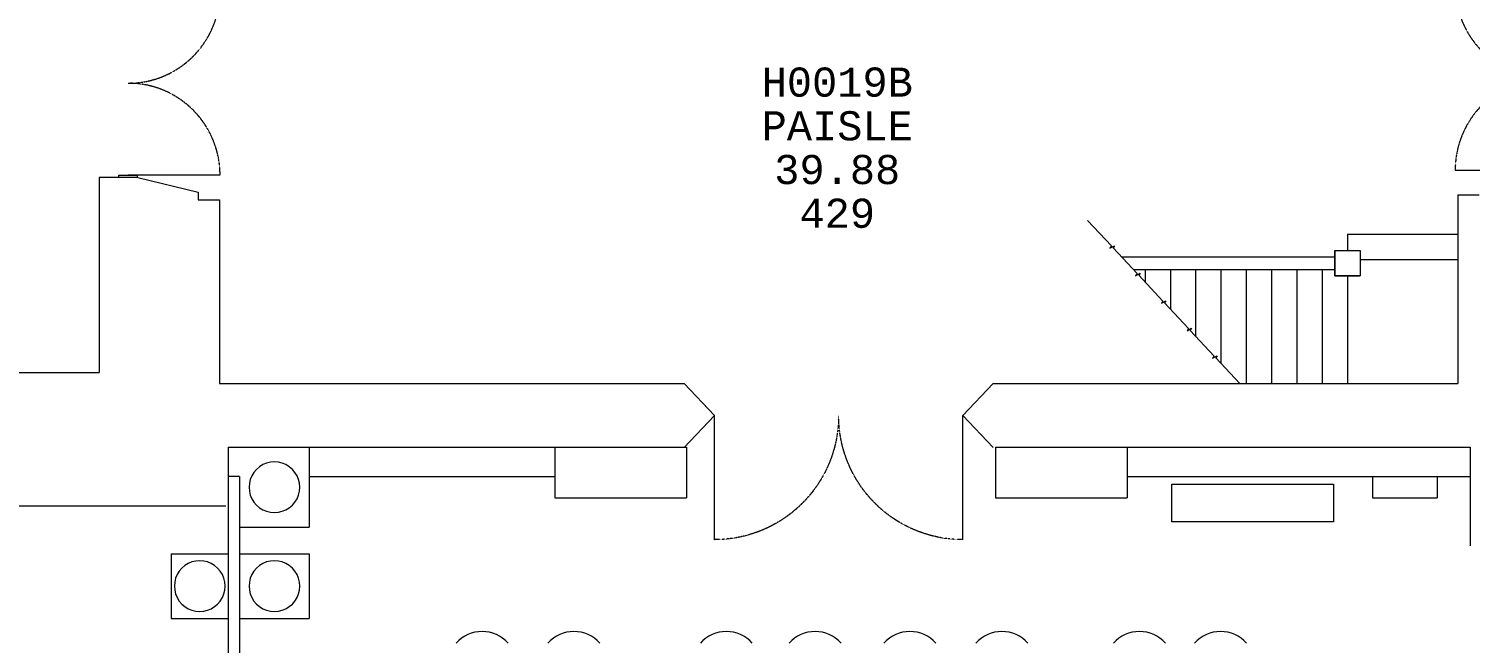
# Model space of a CAD drawing. Extents: x 0 to 84000, y 0 to 59400.
# Drawn here: x 57645 to 69030, y 28996 to 33844 of the extents above; entities that cross this region are included whole.
import ezdxf
from ezdxf.enums import TextEntityAlignment as Align

# ---------------------------------------------------------------- set-up
doc = ezdxf.new("R2010")
doc.units = 0
doc.header["$MEASUREMENT"] = 0
doc.linetypes.add('HIDDEN', pattern=[0.375, 0.25, -0.125])
doc.layers.get('0').update_dxf_attribs({"linetype": 'CONTINUOUS', "lineweight": 0})
for name, color, linetype, lineweight in [('001BUILDING', 7, 'CONTINUOUS', 0), ('001PARTITIONING', 5, 'CONTINUOUS', 0), ('725furniture', 4, 'CONTINUOUS', 0), ('RM$TXT', 7, 'CONTINUOUS', 0)]:
    doc.layers.add(name, color=color, linetype=linetype, lineweight=lineweight)
doc.styles.add('MONOTXT', font='monotxt.shx')

# ---------------------------------------------------------------- blocks, each defined once
blk = doc.blocks.new('1HH0214B')
at = {"linetype": 'Continuous'}
for p, q in [((0, 725), (0, 0)), ((1450, 725), (1450, 0))]:
    blk.add_line(p, q, dxfattribs=at)
at = {"linetype": 'HIDDEN'}
for p, q in [((28.463583, 724.440921), (0.000228, 724.999878)), ((56.88305, 722.764928), (28.463583, 724.440921)), ((85.214808, 719.974485), (56.88305, 722.764928)), ((113.41517, 716.073894), (85.214808, 719.974485)), ((141.440655, 711.06917), (113.41517, 716.073894)), ((169.248048, 704.968028), (141.440655, 711.06917)), ((196.794474, 697.779878), (169.248048, 704.968028)), ((224.037456, 689.515802), (196.794474, 697.779878)), ((250.93499, 680.188543), (224.037456, 689.515802)), ((1225.962803, 689.515886), (1199.065272, 680.18864)), ((1253.205784, 697.779951), (1225.962803, 689.515886)), ((1280.752206, 704.96809), (1253.205784, 697.779951)), ((1308.559596, 711.06922), (1280.752206, 704.96809)), ((1336.585077, 716.073934), (1308.559596, 711.06922)), ((1364.785435, 719.974514), (1336.585077, 716.073934)), ((1393.117188, 722.764947), (1364.785435, 719.974514)), ((1421.53665, 724.44093), (1393.117188, 722.764947)), ((1450, 724.999878), (1421.53665, 724.44093)), ((277.445599, 669.812483), (250.93499, 680.188543)), ((303.528408, 658.403621), (277.445599, 669.812483)), ((329.143199, 645.979549), (303.528408, 658.403621)), ((354.250475, 632.559424), (329.143199, 645.979549)), ((378.811522, 618.163938), (354.250475, 632.559424)), ((402.788469, 602.815288), (378.811522, 618.163938)), ((426.144347, 586.537142), (402.788469, 602.815288)), ((448.84314, 569.354598), (426.144347, 586.537142)), ((470.849851, 551.294151), (448.84314, 569.354598)), ((1001.157114, 569.354799), (979.1504, 551.294365)), ((1023.855911, 586.537329), (1001.157114, 569.354799)), ((1047.211791, 602.815462), (1023.855911, 586.537329)), ((1071.18874, 618.164098), (1047.211791, 602.815462)), ((1095.749789, 632.559571), (1071.18874, 618.164098)), ((1120.857065, 645.979683), (1095.749789, 632.559571)), ((1146.471855, 658.403743), (1120.857065, 645.979683)), ((1172.554663, 669.812592), (1146.471855, 658.403743)), ((1199.065272, 680.18864), (1172.554663, 669.812592)), ((492.130545, 532.383649), (470.849851, 551.294151)), ((512.652411, 512.65225), (492.130545, 532.383649)), ((532.383803, 492.130378), (512.652411, 512.65225)), ((551.294299, 470.849678), (532.383803, 492.130378)), ((569.354739, 448.842962), (551.294299, 470.849678)), ((898.70593, 470.849946), (880.645483, 448.843243)), ((917.616432, 492.130633), (898.70593, 470.849946)), ((937.347831, 512.652491), (917.616432, 492.130633)), ((957.869701, 532.383877), (937.347831, 512.652491)), ((979.1504, 551.294365), (957.869701, 532.383877)), ((586.537276, 426.144163), (569.354739, 448.842962)), ((602.815415, 402.78828), (586.537276, 426.144163)), ((618.164057, 378.811328), (602.815415, 402.78828)), ((632.559535, 354.250276), (618.164057, 378.811328)), ((645.979652, 329.142996), (632.559535, 354.250276)), ((817.440651, 354.250609), (804.020523, 329.143341)), ((831.836139, 378.811648), (817.440651, 354.250609)), ((847.184791, 402.788588), (831.836139, 378.811648)), ((863.462938, 426.144457), (847.184791, 402.788588)), ((880.645483, 448.843243), (863.462938, 426.144457)), ((658.403716, 303.528202), (645.979652, 329.142996)), ((669.81257, 277.445389), (658.403716, 303.528202)), ((680.188622, 250.934776), (669.81257, 277.445389)), ((689.515872, 224.03724), (680.188622, 250.934776)), ((769.811518, 250.935155), (760.484254, 224.03763)), ((780.187582, 277.445757), (769.811518, 250.935155)), ((791.596448, 303.528558), (780.187582, 277.445757)), ((804.020523, 329.143341), (791.596448, 303.528558)), ((697.77994, 196.794255), (689.515872, 224.03724)), ((704.968082, 169.247827), (697.77994, 196.794255)), ((711.069214, 141.440432), (704.968082, 169.247827)), ((716.07393, 113.414946), (711.069214, 141.440432)), ((738.930869, 141.44085), (733.926138, 113.415373)), ((745.032017, 169.248237), (738.930869, 141.44085)), ((752.220173, 196.794654), (745.032017, 169.248237)), ((760.484254, 224.03763), (752.220173, 196.794654)), ((719.974512, 85.214582), (716.07393, 113.414946)), ((722.764946, 56.882823), (719.974512, 85.214582)), ((724.44093, 28.463356), (722.764946, 56.882823)), ((724.999878, 0), (724.44093, 28.463356)), ((725.559088, 28.463805), (725.000122, 0.000455)), ((727.235089, 56.883266), (725.559088, 28.463805)), ((730.025539, 85.215017), (727.235089, 56.883266)), ((733.926138, 113.415373), (730.025539, 85.215017))]:
    blk.add_line(p, q, dxfattribs=at)
blk = doc.blocks.new('8HH0214B')
at = {"linetype": 'Continuous'}
for p, q in [((0, 980), (0, 0)), ((1960, 980), (1960, 0))]:
    blk.add_line(p, q, dxfattribs=at)
at = {"linetype": 'HIDDEN'}
for p, q in [((38.474914, 979.244322), (0.000308, 979.999878)), ((76.890196, 976.978843), (38.474914, 979.244322)), ((115.186918, 973.206933), (76.890196, 976.978843)), ((153.30603, 967.93441), (115.186918, 973.206933)), ((191.188756, 961.169403), (153.30603, 967.93441)), ((228.776682, 952.922342), (191.188756, 961.169403)), ((266.011852, 943.205945), (228.776682, 952.922342)), ((302.836851, 932.035194), (266.011852, 943.205945)), ((339.194897, 919.427312), (302.836851, 932.035194)), ((375.02993, 905.401741), (339.194897, 919.427312)), ((1620.805631, 919.427507), (1584.970591, 905.401957)), ((1657.163683, 932.035367), (1620.805631, 919.427507)), ((1693.988686, 943.206097), (1657.163683, 932.035367)), ((1731.22386, 952.922473), (1693.988686, 943.206097)), ((1768.81179, 961.169511), (1731.22386, 952.922473)), ((1806.694517, 967.934497), (1768.81179, 961.169511)), ((1844.813631, 973.206998), (1806.694517, 967.934497)), ((1883.110354, 976.978886), (1844.813631, 973.206998)), ((1921.525635, 979.244343), (1883.110354, 976.978886)), ((1960.00024, 979.999878), (1921.525635, 979.244343)), ((410.286694, 889.980106), (375.02993, 905.401741)), ((444.910826, 873.186187), (410.286694, 889.980106)), ((478.848938, 855.045879), (444.910826, 873.186187)), ((512.0487, 835.587153), (478.848938, 855.045879)), ((544.45892, 814.840012), (512.0487, 835.587153)), ((576.029625, 792.836447), (544.45892, 814.840012)), ((1415.541556, 814.84033), (1383.97084, 792.836785)), ((1447.951787, 835.587451), (1415.541556, 814.84033)), ((1481.151559, 855.046157), (1447.951787, 835.587451)), ((1515.08968, 873.186445), (1481.151559, 855.046157)), ((1549.71382, 889.980343), (1515.08968, 873.186445)), ((1584.970591, 905.401957), (1549.71382, 889.980343)), ((606.712134, 769.610387), (576.029625, 792.836447)), ((636.459137, 745.197644), (606.712134, 769.610387)), ((665.224766, 719.63586), (636.459137, 745.197644)), ((692.964668, 692.964451), (665.224766, 719.63586)), ((719.636069, 665.224541), (692.964668, 692.964451)), ((1267.035743, 692.964862), (1240.364327, 665.224969)), ((1294.775659, 719.636254), (1267.035743, 692.964862)), ((1323.541303, 745.198019), (1294.775659, 719.636254)), ((1353.288319, 769.610744), (1323.541303, 745.198019)), ((1383.97084, 792.836785), (1353.288319, 769.610744)), ((745.197843, 636.458903), (719.636069, 665.224541)), ((769.610577, 606.711892), (745.197843, 636.458903)), ((792.836628, 576.029376), (769.610577, 606.711892)), ((814.840183, 544.458665), (792.836628, 576.029376)), ((1167.163718, 576.029852), (1145.160145, 544.459155)), ((1190.389786, 606.712353), (1167.163718, 576.029852)), ((1214.802536, 636.459348), (1190.389786, 606.712353)), ((1240.364327, 665.224969), (1214.802536, 636.459348)), ((835.587313, 512.048438), (814.840183, 544.458665)), ((855.046029, 478.84867), (835.587313, 512.048438)), ((873.186327, 444.910552), (855.046029, 478.84867)), ((1104.954261, 478.849187), (1086.813943, 444.911082)), ((1124.412996, 512.048942), (1104.954261, 478.849187)), ((1145.160145, 544.459155), (1124.412996, 512.048942)), ((889.980235, 410.286415), (873.186327, 444.910552)), ((905.401859, 375.029646), (889.980235, 410.286415)), ((919.427419, 339.194609), (905.401859, 375.029646)), ((1054.59837, 375.030199), (1040.572789, 339.195172)), ((1070.020015, 410.286957), (1054.59837, 375.030199)), ((1086.813943, 444.911082), (1070.020015, 410.286957)), ((932.035289, 302.836558), (919.427419, 339.194609)), ((943.206029, 266.011556), (932.035289, 302.836558)), ((952.922414, 228.776383), (943.206029, 266.011556)), ((961.169463, 191.188454), (952.922414, 228.776383)), ((1007.077727, 228.776972), (998.830656, 191.189049)), ((1016.794135, 266.012137), (1007.077727, 228.776972)), ((1027.964897, 302.837131), (1016.794135, 266.012137)), ((1040.572789, 339.195172), (1027.964897, 302.837131)), ((967.934458, 153.305726), (961.169463, 191.188454)), ((973.206969, 115.186612), (967.934458, 153.305726)), ((976.978867, 76.889889), (973.206969, 115.186612)), ((986.793102, 115.187218), (983.021181, 76.890499)), ((992.065637, 153.306327), (986.793102, 115.187218)), ((998.830656, 191.189049), (992.065637, 153.306327)), ((979.244334, 38.474607), (976.978867, 76.889889)), ((979.999878, 0), (979.244334, 38.474607)), ((980.75569, 38.47522), (980.000122, 0.000615)), ((983.021181, 76.890499), (980.75569, 38.47522))]:
    blk.add_line(p, q, dxfattribs=at)
blk = doc.blocks.new('justhh00furn')
at = {"layer": '725furniture', "lineweight": 0}
for p, q in [((55565, 2443), (55565, 2740)), ((55565, 2740), (56843, 2740)), ((56843, 2740), (56843, 2443)), ((56843, 2443), (55565, 2443))]:
    blk.add_line(p, q, dxfattribs=at)
at = {"layer": '725furniture', "linetype": 'ByBlock', "lineweight": 0}
for centre in [(50117, 1302), (50842, 1302), (52046, 1302), (52747, 1302), (53496, 1302), (54223, 1302), (55309, 1302), (55950, 1302)]:
    blk.add_arc(centre, 276, 41.9643, 138.0357, dxfattribs=at)

msp = doc.modelspace()

# ---------------------------------------------------------------- linework, layer by layer
at = {"layer": '001BUILDING', "linetype": 'Continuous'}
for p, q in [((58356, 32670), (58356, 32690)), ((58356, 32690), (58505, 32690)), ((58505, 32670), (58505, 32690)), ((58200, 32670), (58200, 31131)), ((58505, 32670), (58200, 32670)), ((58506, 32670), (58982, 32555)), ((58982, 32555), (58982, 32495)), ((58982, 32495), (59152, 32495)), ((59152, 32495), (59152, 31045)), ((68932, 32535), (69102, 32535)), ((68932, 32535), (68932, 31045)), ((66008, 32333), (66197, 32131)), ((66008, 32333), (66197, 32131)), ((68062, 32225), (68062, 32095)), ((68062, 32225), (68932, 32225)), ((68062, 32225), (68062, 32095)), ((68062, 32225), (68932, 32225)), ((66185, 32113), (66221, 32133)), ((66185, 32113), (66221, 32133)), ((66197, 32131), (66185, 32113)), ((66197, 32131), (66185, 32113)), ((66221, 32133), (66210, 32116)), ((66221, 32133), (66210, 32116)), ((66210, 32116), (66210, 32116)), ((66210, 32116), (66399, 31914)), ((66210, 32116), (66210, 32116)), ((66210, 32116), (66399, 31914)), ((66277, 32045), (67962, 32045)), ((66277, 32045), (67962, 32045)), ((67962, 32095), (67962, 31895)), ((67962, 32095), (68162, 32095)), ((68162, 32095), (68162, 31895)), ((68162, 32025), (68932, 32025)), ((68162, 32025), (68932, 32025)), ((66370, 31945), (67962, 31945)), ((66370, 31945), (67962, 31945)), ((66388, 31896), (66424, 31916)), ((66388, 31896), (66424, 31916)), ((66399, 31914), (66388, 31896)), ((66399, 31914), (66388, 31896)), ((66424, 31916), (66413, 31899)), ((66424, 31916), (66413, 31899)), ((66413, 31899), (66413, 31899)), ((66413, 31899), (66602, 31696)), ((66413, 31899), (66413, 31899)), ((66413, 31899), (66602, 31696)), ((66462, 31945), (66462, 31847)), ((66462, 31945), (66462, 31847)), ((66662, 31945), (66662, 31632)), ((66662, 31945), (66662, 31632)), ((66862, 31945), (66862, 31418)), ((66862, 31945), (66862, 31418)), ((67062, 31945), (67062, 31204)), ((67062, 31945), (67062, 31204)), ((67262, 31945), (67262, 31045)), ((67262, 31945), (67262, 31045)), ((67462, 31945), (67462, 31045)), ((67462, 31945), (67462, 31045)), ((67662, 31945), (67662, 31045)), ((67662, 31945), (67662, 31045)), ((67862, 31945), (67862, 31045)), ((67862, 31945), (67862, 31045)), ((67962, 31895), (68162, 31895)), ((68062, 31895), (68062, 31045)), ((68062, 31895), (68062, 31045)), ((59152, 31770), (59152, 31045)), ((68932, 31790), (68932, 31045)), ((66591, 31679), (66627, 31699)), ((66591, 31679), (66627, 31699)), ((66602, 31696), (66591, 31679)), ((66602, 31696), (66591, 31679)), ((66627, 31699), (66616, 31682)), ((66627, 31699), (66616, 31682)), ((66616, 31682), (66616, 31682)), ((66616, 31682), (66805, 31479)), ((66616, 31682), (66616, 31682)), ((66616, 31682), (66805, 31479)), ((66794, 31462), (66830, 31482)), ((66794, 31462), (66830, 31482)), ((66805, 31479), (66794, 31462)), ((66805, 31479), (66794, 31462)), ((66830, 31482), (66818, 31464)), ((66830, 31482), (66818, 31464)), ((66818, 31464), (66818, 31464)), ((66818, 31464), (67008, 31262)), ((66818, 31464), (66818, 31464)), ((66818, 31464), (67008, 31262)), ((66996, 31245), (67032, 31265)), ((66996, 31245), (67032, 31265)), ((67008, 31262), (66996, 31245)), ((67008, 31262), (66996, 31245)), ((67032, 31265), (67021, 31247)), ((67032, 31265), (67021, 31247)), ((67021, 31247), (67210, 31045)), ((67021, 31247), (67210, 31045)), ((54790, 31131), (58200, 31131)), ((59152, 31085), (59152, 31085, 2362)), ((68932, 31085), (68932, 31085, 2362)), ((59152, 31045), (62822, 31045)), ((59152, 31045), (60987, 31045)), ((63062, 30793), (62822, 31045)), ((65262, 31045), (65022, 30793)), ((65262, 31045), (68932, 31045)), ((67097, 31045), (68932, 31045)), ((62822, 30541), (63062, 30793)), ((65022, 30793), (65262, 30541)), ((59220, 30542), (59220, 23352)), ((59220, 30542), (62840, 30542)), ((59860, 30542), (59860, 29912)), ((61800, 30542), (61800, 30142)), ((62840, 30542), (62840, 30142)), ((65280, 30542), (69030, 30542)), ((65280, 30542), (65280, 30142)), ((66320, 30542), (66320, 30142)), ((69030, 30542), (69030, 29765)), ((59495, 30405), (59468, 30389)), ((59524, 30417), (59495, 30405)), ((59554, 30424), (59524, 30417)), ((59585, 30427), (59554, 30424)), ((59617, 30424), (59585, 30427)), ((59647, 30417), (59617, 30424)), ((59676, 30405), (59647, 30417)), ((59703, 30389), (59676, 30405)), ((59310, 30312), (59220, 30312)), ((59310, 30312), (59310, 24102)), ((59395, 30289), (59388, 30258)), ((59407, 30318), (59395, 30289)), ((59424, 30344), (59407, 30318)), ((59444, 30368), (59424, 30344)), ((59468, 30389), (59444, 30368)), ((59727, 30368), (59703, 30389)), ((59747, 30344), (59727, 30368)), ((59764, 30318), (59747, 30344)), ((59776, 30289), (59764, 30318)), ((59783, 30258), (59776, 30289)), ((59860, 30312), (61800, 30312)), ((66320, 30312), (69030, 30312)), ((68260, 30312), (68260, 30142)), ((68770, 30312), (68770, 30142)), ((59388, 30258), (59385, 30227)), ((59385, 30227), (59388, 30195)), ((59388, 30195), (59395, 30165)), ((59776, 30165), (59783, 30195)), ((59785, 30227), (59783, 30258)), ((59783, 30195), (59785, 30227)), ((57490, 30081), (59202, 30081)), ((59395, 30165), (59407, 30136)), ((59407, 30136), (59424, 30109)), ((59424, 30109), (59444, 30085)), ((59444, 30085), (59468, 30065)), ((59468, 30065), (59495, 30049)), ((59676, 30049), (59703, 30065)), ((59703, 30065), (59727, 30085)), ((59727, 30085), (59747, 30109)), ((59747, 30109), (59764, 30136)), ((59764, 30136), (59776, 30165)), ((61800, 30142), (62840, 30142)), ((65280, 30142), (66320, 30142)), ((68260, 30142), (68770, 30142)), ((59495, 30049), (59524, 30037)), ((59524, 30037), (59554, 30029)), ((59554, 30029), (59585, 30027)), ((59585, 30027), (59617, 30029)), ((59617, 30029), (59647, 30037)), ((59647, 30037), (59676, 30049)), ((59310, 29912), (59860, 29912)), ((58770, 29702), (59220, 29702)), ((58770, 29702), (58770, 29192)), ((58878, 29608), (58854, 29588)), ((58905, 29625), (58878, 29608)), ((58934, 29637), (58905, 29625)), ((58964, 29644), (58934, 29637)), ((58995, 29647), (58964, 29644)), ((59027, 29644), (58995, 29647)), ((59057, 29637), (59027, 29644)), ((59086, 29625), (59057, 29637)), ((59113, 29608), (59086, 29625)), ((59137, 29588), (59113, 29608)), ((59310, 29702), (59860, 29702)), ((59468, 29608), (59444, 29588)), ((59495, 29625), (59468, 29608)), ((59524, 29637), (59495, 29625)), ((59554, 29644), (59524, 29637)), ((59585, 29647), (59554, 29644)), ((59617, 29644), (59585, 29647)), ((59647, 29637), (59617, 29644)), ((59676, 29625), (59647, 29637)), ((59703, 29608), (59676, 29625)), ((59727, 29588), (59703, 29608)), ((59860, 29702), (59860, 29192)), ((58805, 29508), (58798, 29478)), ((58817, 29537), (58805, 29508)), ((58834, 29564), (58817, 29537)), ((58854, 29588), (58834, 29564)), ((59157, 29564), (59137, 29588)), ((59174, 29537), (59157, 29564)), ((59186, 29508), (59174, 29537)), ((59193, 29478), (59186, 29508)), ((59395, 29508), (59388, 29478)), ((59407, 29537), (59395, 29508)), ((59424, 29564), (59407, 29537)), ((59444, 29588), (59424, 29564)), ((59747, 29564), (59727, 29588)), ((59764, 29537), (59747, 29564)), ((59776, 29508), (59764, 29537)), ((59783, 29478), (59776, 29508)), ((58798, 29478), (58795, 29447)), ((58795, 29447), (58798, 29415)), ((58798, 29415), (58805, 29385)), ((58805, 29385), (58817, 29356)), ((59174, 29356), (59186, 29385)), ((59186, 29385), (59193, 29415)), ((59195, 29447), (59193, 29478)), ((59193, 29415), (59195, 29447)), ((59388, 29478), (59385, 29447)), ((59385, 29447), (59388, 29415)), ((59388, 29415), (59395, 29385)), ((59395, 29385), (59407, 29356)), ((59764, 29356), (59776, 29385)), ((59776, 29385), (59783, 29415)), ((59785, 29447), (59783, 29478)), ((59783, 29415), (59785, 29447)), ((58817, 29356), (58834, 29329)), ((58834, 29329), (58854, 29305)), ((58854, 29305), (58878, 29285)), ((58878, 29285), (58905, 29268)), ((58905, 29268), (58934, 29256)), ((59057, 29256), (59086, 29268)), ((59086, 29268), (59113, 29285)), ((59113, 29285), (59137, 29305)), ((59137, 29305), (59157, 29329)), ((59157, 29329), (59174, 29356)), ((59407, 29356), (59424, 29329)), ((59424, 29329), (59444, 29305)), ((59444, 29305), (59468, 29285)), ((59468, 29285), (59495, 29268)), ((59495, 29268), (59524, 29256)), ((59647, 29256), (59676, 29268)), ((59676, 29268), (59703, 29285)), ((59703, 29285), (59727, 29305)), ((59727, 29305), (59747, 29329)), ((59747, 29329), (59764, 29356)), ((58770, 29192), (59220, 29192)), ((58934, 29256), (58964, 29249)), ((58964, 29249), (58995, 29247)), ((58995, 29247), (59027, 29249)), ((59027, 29249), (59057, 29256)), ((59310, 29192), (59860, 29192)), ((59524, 29256), (59554, 29249)), ((59554, 29249), (59585, 29247)), ((59585, 29247), (59617, 29249)), ((59617, 29249), (59647, 29256))]:
    msp.add_line(p, q, dxfattribs=at)
msp.add_polyline3d([(67962, 32095, 0), (68162, 32095, 0), (68162, 31895, 0), (67962, 31895, 0)], close=True, dxfattribs=at)

# ---------------------------------------------------------------- block references
msp.add_blockref('justhh00furn', (11109, 27510))
at = {"layer": '001PARTITIONING', "linetype": 'Continuous', "xscale": 0.999998, "zscale": 0.999998}
for name, p, yscale, rotation in [('1HH0214B', (69637, 32730), 0.999998, 90), ('1HH0214B', (58431, 34140), 0.999998, 270.000154), ('8HH0214B', (63062, 30793), -0.999998, 0.000114)]:
    msp.add_blockref(name, p, dxfattribs=dict(at, yscale=yscale, rotation=rotation))

# ---------------------------------------------------------------- texts
at = {"layer": 'RM$TXT', "style": 'MONOTXT'}
for s, p in [('H0019B', (64031, 33309)), ('PAISLE', (64031, 32964)), ('39.88', (64031, 32619)), ('429', (64031, 32274))]:
    msp.add_text(s, height=230, dxfattribs=at).set_placement(p, align=Align.CENTER)

doc.saveas('drawing.dxf')
